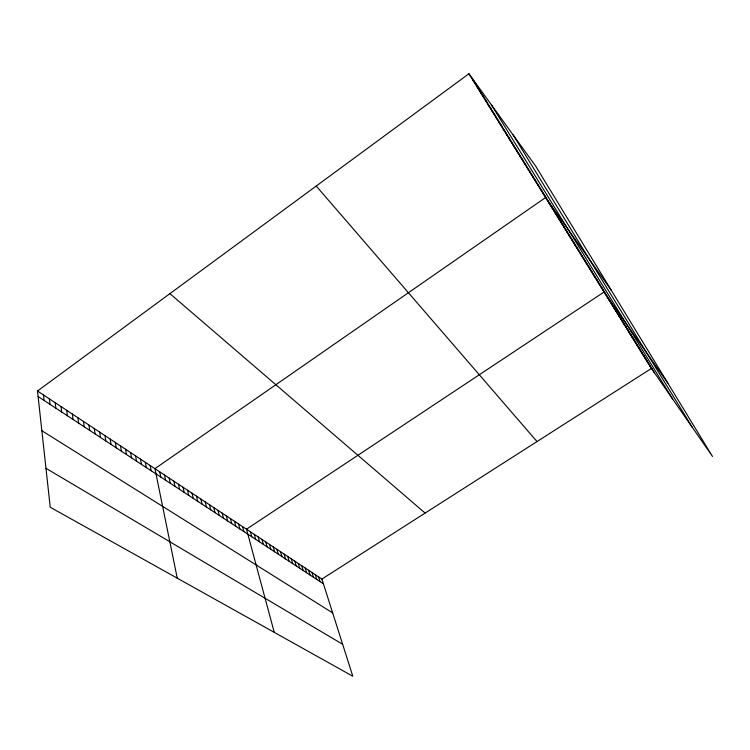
<?xml version="1.0" encoding="UTF-8"?>
<svg xmlns="http://www.w3.org/2000/svg" width="750" height="750" viewBox="0 0 750 750"><rect width="100%" height="100%" fill="white"/><g stroke="black" fill="none" stroke-linecap="round" stroke-linejoin="round"><path stroke-width="1.12" d="M37.5 391.012L321.9 579.056L352.809 676.247L50.241 507.234L37.5 391.012L468.919 73.753L535.65 166.088L712.5 456.469L651.422 368.438L468.919 73.753M321.9 579.056L651.422 368.438M45.966 468.281L342.647 644.288M41.85 430.725L332.662 612.891M38.109 396.534L323.419 583.809M169.913 293.634L425.128 513.084M316.228 186.037L537.019 441.562M472.866 80.119L476.006 84.469M476.756 86.4L479.897 90.759M480.6 92.606L483.75 96.975M484.397 98.737L487.547 103.116M488.147 104.794L491.297 109.181M491.859 110.784L495 115.172M495.516 116.691L498.666 121.087M499.134 122.531L502.284 126.928M502.706 128.306L505.856 132.713M506.241 134.006L509.391 138.412M509.728 139.65L512.888 144.056M513.178 145.219L516.328 149.634M516.591 150.722L519.741 155.137M519.966 156.169L523.116 160.584M523.294 161.541L526.444 165.966M526.584 166.866L529.734 171.291M529.847 172.125L532.987 176.55M533.062 177.319L536.213 181.753M536.25 182.466L539.391 186.891M539.4 187.547L542.541 191.981M542.512 192.572L545.653 197.006M611.428 290.512L545.588 197.541L154.931 468.647L177.253 578.184M548.681 202.547L551.822 206.972M551.747 207.487L554.878 211.922M554.775 212.372L557.906 216.806M557.766 217.209L560.897 221.644M560.728 221.991L563.859 226.425M563.663 226.725L566.784 231.159M566.559 231.403L569.681 235.838M569.428 236.034L572.541 240.459M572.259 240.619L575.381 245.044M575.072 245.147L578.184 249.572M577.847 249.628L580.95 254.053M580.594 254.072L583.697 258.488M583.312 258.459L586.416 262.875M586.003 262.8L589.097 267.216M588.666 267.103L591.759 271.509M591.3 271.359L594.394 275.766M593.906 275.569L597 279.975M596.494 279.741L599.578 284.137M599.044 283.866L602.128 288.263M601.575 287.953L604.65 292.341M667.781 383.044L604.078 291.994L246.497 529.2L274.256 632.362M606.562 295.997L609.628 300.384M609.019 299.962L612.075 304.341M611.447 303.891L614.503 308.259M613.856 307.772L616.903 312.141M616.238 311.625L619.284 315.984M618.6 315.431L621.638 319.791M620.934 319.209L623.972 323.559M623.25 322.941L626.278 327.291M625.538 326.644L628.566 330.994M627.816 330.309L630.834 334.65M630.056 333.938L633.075 338.278M632.288 337.538L635.297 341.869M634.491 341.1L637.5 345.422M636.684 344.634L639.684 348.947M638.85 348.131L641.841 352.444M640.988 351.591L643.987 355.903M643.116 355.022L646.106 359.325M645.225 358.425L648.206 362.719M647.306 361.791L650.288 366.084M649.378 365.138L652.35 369.413M472.059 78.094L654.394 372.722M491.541 105.056L672.6 398.962M513.103 134.887L692.334 427.406M318.619 576.881L320.119 581.644M315.3 574.688L316.8 579.459M311.953 572.475L313.453 577.266M308.588 570.253L310.069 575.044M305.184 568.003L306.666 572.812M301.753 565.734L303.225 570.553M298.294 563.447L299.756 568.275M294.806 561.131L296.259 565.978M291.281 558.806L292.734 563.663M287.728 556.462L289.172 561.328M284.147 554.091L285.581 558.975M280.528 551.7L281.962 556.594M276.881 549.291L278.306 554.194M273.206 546.853L274.613 551.775M269.494 544.397L270.9 549.338M265.744 541.922L267.141 546.872M261.966 539.428L263.353 544.378M258.15 536.906L259.528 541.875M254.306 534.356L255.666 539.344M250.416 531.788L251.775 536.784M242.541 526.584L243.881 531.6M238.547 523.941L239.878 528.975M234.516 521.278L235.838 526.322M230.447 518.587L231.75 523.641M226.341 515.869L227.634 520.941M222.197 513.131L223.481 518.212M218.006 510.356L219.281 515.456M213.787 507.562L215.044 512.672M209.522 504.75L210.769 509.869M205.209 501.9L206.447 507.028M200.859 499.022L202.088 504.169M196.472 496.116L197.681 501.272M192.037 493.191L193.228 498.356M187.556 490.228L188.737 495.403M183.038 487.238L184.2 492.431M178.463 484.219L179.616 489.422M173.85 481.163L174.994 486.384M169.191 478.078L170.316 483.319M164.484 474.975L165.591 480.216M159.731 471.825L160.819 477.084M150.159 465.497L151.209 470.775M145.331 462.309L146.372 467.606M140.466 459.084L141.487 464.391M135.544 455.831L136.547 461.156M130.575 452.55L131.559 457.875M125.55 449.231L126.525 454.575M120.478 445.875L121.434 451.228M115.35 442.481L116.288 447.853M110.175 439.059L111.084 444.441M104.934 435.6L105.825 440.991M99.647 432.094L100.519 437.503M94.294 428.559L95.147 433.978M88.894 424.988L89.719 430.416M83.428 421.378L84.234 426.816M77.906 417.722L78.684 423.178M72.319 414.028L73.078 419.494M66.675 410.297L67.416 415.772M60.975 406.528L61.678 412.013M55.2 402.712L55.884 408.206M49.369 398.85L50.025 404.363M43.462 394.95L44.1 400.472"/></g></svg>
